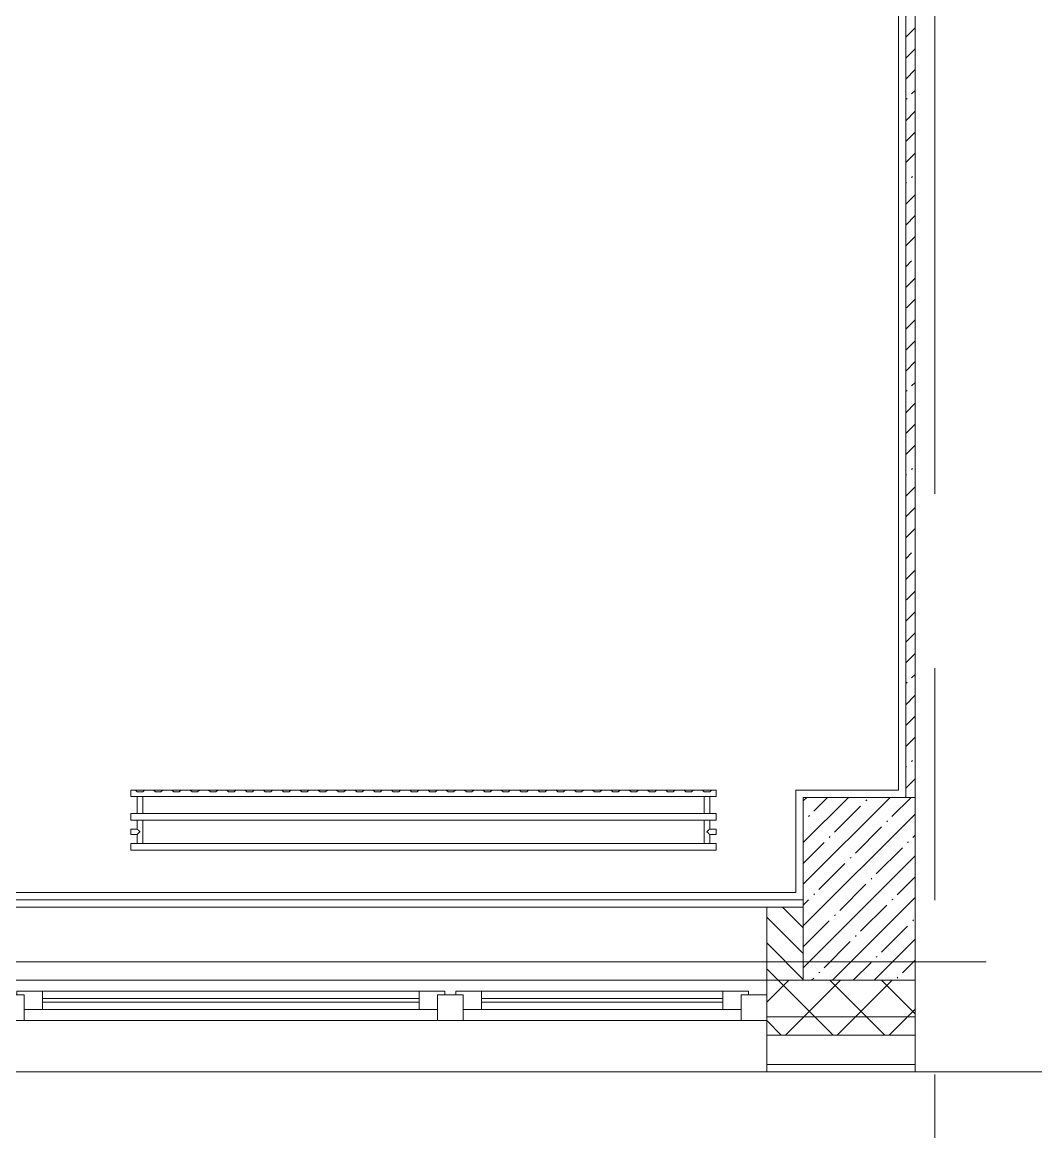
# Model space of a CAD drawing. Header units: millimetres. Extents: x 35787 to 244346, y -8553 to 29000.
# Drawn here: x 82065 to 84852, y 3136 to 6169 of the extents above; entities that cross this region are included whole.
import ezdxf

# ---------------------------------------------------------------- set-up
doc = ezdxf.new("R2010")
doc.units = ezdxf.units.MM
doc.linetypes.add('Осевая', pattern=[3175, 635, -476.25, 1587.5, -476.25])
for name, color, linetype, lineweight in [('A-DETL-GENF', 7, 'Continuous', 9), ('A-GLAZ', 7, 'Continuous', 9), ('A-WALL', 7, 'Continuous', 9), ('A-WALL-1', 7, 'Continuous', 13), ('I-WALL', 7, 'Continuous', 9), ('S-COLS', 7, 'Continuous', 9), ('Оси', 7, 'Continuous', 9), ('Оси-2', 7, 'Осевая', 9)]:
    doc.layers.add(name, color=color, linetype=linetype, lineweight=lineweight)
doc.layers.add('A-FLOR-1', color=7, linetype='Continuous', lineweight=9, true_color=0xaaaaaa)
doc.layers.add('M-EQPM-1', color=7, linetype='Continuous', lineweight=9, true_color=0xaaaaaa)
pattern_1 = [(45, (0, 0), (-70.71068, 70.71068), []), (135, (0, 0), (-70.71068, -70.71068), [])]

# ---------------------------------------------------------------- blocks, each defined once
blk = doc.blocks.new('120_Окно_СКБ_2Ст - 120_Окно_СКБ_2Ст 2100х2500 _мал створка СЛЕВА_-19967351-План монтажа стен и перегородок 1 этажа  в осях 12-23')
at = {"layer": 'A-GLAZ'}
for p, q in [((-1050, -75), (-1050, -5)), ((-1050, -5), (-980, -5)), ((1050, -5), (-1050, -5)), ((-980, -5), (-980, -75)), ((-220, -75), (-220, -5)), ((-220, -5), (-150, -5)), ((-150, -5), (-150, -75)), ((980, -75), (980, -5)), ((980, -5), (1050, -5)), ((1050, -5), (1050, -75)), ((-220, -35), (-980, -35)), ((-980, -35), (-980, -75)), ((-930, -85), (-930, -35)), ((-930, -55), (-270, -55)), ((-270, -85), (-270, -35)), ((-220, -75), (-220, -35)), ((980, -35), (-150, -35)), ((-150, -35), (-150, -75)), ((-100, -85), (-100, -35)), ((-100, -55), (930, -55)), ((930, -85), (930, -35)), ((980, -75), (980, -35)), ((-980, -75), (-1050, -75)), ((-1050, -75), (-1000, -75)), ((-980, -75), (-1000, -75)), ((-1000, -75), (-1000, -85)), ((-1000, -85), (-200, -85)), ((-200, -85), (-1000, -85)), ((-270, -65), (-930, -65)), ((-150, -75), (-220, -75)), ((-200, -75), (-220, -75)), ((-200, -75), (-170, -75)), ((-200, -85), (-200, -75)), ((-150, -75), (-170, -75)), ((-170, -75), (-170, -85)), ((-170, -85), (1000, -85)), ((1000, -85), (-170, -85)), ((930, -65), (-100, -65)), ((1050, -75), (980, -75)), ((1000, -75), (980, -75)), ((1000, -75), (1050, -75)), ((1000, -85), (1000, -75))]:
    blk.add_line(p, q, dxfattribs=at)
blk = doc.blocks.new('BSC_Колонна _Прямоугольная - 500х500-V45-План монтажа стен и перегородок 1 этажа  в осях 12-23')
at = {"layer": 'S-COLS'}
h = blk.add_hatch(dxfattribs=at)
h.set_pattern_fill('FP_75', color=256, style=0, pattern_type=2)
h.set_pattern_definition([(45, (-84450, -3800), (-57.02463, 57.02463), []), (45, (-84392.975, -3800), (-57.02463, 57.02463), [100.806, -20.161, 3.353, -16.808])])
h.paths.add_polyline_path([(-250, -250), (55.7, -250), (55.7, 250), (-250, 250), (-250, 16.1)])
for p, q in [((55.7, 250), (-250, 250)), ((-250, 250), (-250, -250)), ((-250, -250), (55.7, -250))]:
    blk.add_line(p, q, dxfattribs=at)
blk = doc.blocks.new('radiator_prado_classic_z_tip_30_po exemplyaru - Classic Z Тип 30-500-V59-План монтажа стен и перегородок 1 этажа  в осях 12-23')
at = {"layer": 'M-EQPM-1'}
for p, q in [((0, 228), (0, 210)), ((1600, 228), (0, 228)), ((0, 210), (0, 228)), ((0, 228), (12.5, 228)), ((12.5, 228), (37.5, 228)), ((37.5, 228), (12.5, 228)), ((12.5, 228), (37.5, 228)), ((12.5, 228), (17.5, 223)), ((12.5, 228), (17.5, 223)), ((32.5, 223), (17.5, 223)), ((17.5, 223), (32.5, 223)), ((32.5, 223), (37.5, 228)), ((37.5, 228), (32.5, 223)), ((37.5, 228), (62.5, 228)), ((62.5, 228), (87.5, 228)), ((87.5, 228), (62.5, 228)), ((62.5, 228), (87.5, 228)), ((62.5, 228), (67.5, 223)), ((62.5, 228), (67.5, 223)), ((82.5, 223), (67.5, 223)), ((67.5, 223), (82.5, 223)), ((82.5, 223), (87.5, 228)), ((87.5, 228), (82.5, 223)), ((87.5, 228), (112.5, 228)), ((112.5, 228), (137.5, 228)), ((137.5, 228), (112.5, 228)), ((112.5, 228), (137.5, 228)), ((112.5, 228), (117.5, 223)), ((112.5, 228), (117.5, 223)), ((132.5, 223), (117.5, 223)), ((117.5, 223), (132.5, 223)), ((132.5, 223), (137.5, 228)), ((137.5, 228), (132.5, 223)), ((137.5, 228), (162.5, 228)), ((162.5, 228), (187.5, 228)), ((187.5, 228), (162.5, 228)), ((162.5, 228), (187.5, 228)), ((162.5, 228), (167.5, 223)), ((162.5, 228), (167.5, 223)), ((182.5, 223), (167.5, 223)), ((167.5, 223), (182.5, 223)), ((182.5, 223), (187.5, 228)), ((187.5, 228), (182.5, 223)), ((187.5, 228), (212.5, 228)), ((212.5, 228), (237.5, 228)), ((237.5, 228), (212.5, 228)), ((212.5, 228), (237.5, 228)), ((212.5, 228), (217.5, 223)), ((212.5, 228), (217.5, 223)), ((232.5, 223), (217.5, 223)), ((217.5, 223), (232.5, 223)), ((232.5, 223), (237.5, 228)), ((237.5, 228), (232.5, 223)), ((237.5, 228), (262.5, 228)), ((262.5, 228), (287.5, 228)), ((287.5, 228), (262.5, 228)), ((262.5, 228), (287.5, 228)), ((262.5, 228), (267.5, 223)), ((262.5, 228), (267.5, 223)), ((282.5, 223), (267.5, 223)), ((267.5, 223), (282.5, 223)), ((282.5, 223), (287.5, 228)), ((287.5, 228), (282.5, 223)), ((287.5, 228), (312.5, 228)), ((312.5, 228), (337.5, 228)), ((337.5, 228), (312.5, 228)), ((312.5, 228), (337.5, 228)), ((312.5, 228), (317.5, 223)), ((312.5, 228), (317.5, 223)), ((332.5, 223), (317.5, 223)), ((317.5, 223), (332.5, 223)), ((332.5, 223), (337.5, 228)), ((337.5, 228), (332.5, 223)), ((337.5, 228), (362.5, 228)), ((362.5, 228), (387.5, 228)), ((387.5, 228), (362.5, 228)), ((362.5, 228), (387.5, 228)), ((362.5, 228), (367.5, 223)), ((362.5, 228), (367.5, 223)), ((382.5, 223), (367.5, 223)), ((367.5, 223), (382.5, 223)), ((382.5, 223), (387.5, 228)), ((387.5, 228), (382.5, 223)), ((387.5, 228), (412.5, 228)), ((412.5, 228), (437.5, 228)), ((437.5, 228), (412.5, 228)), ((412.5, 228), (437.5, 228)), ((412.5, 228), (417.5, 223)), ((412.5, 228), (417.5, 223)), ((432.5, 223), (417.5, 223)), ((417.5, 223), (432.5, 223)), ((432.5, 223), (437.5, 228)), ((437.5, 228), (432.5, 223)), ((437.5, 228), (462.5, 228)), ((462.5, 228), (487.5, 228)), ((487.5, 228), (462.5, 228)), ((462.5, 228), (487.5, 228)), ((462.5, 228), (467.5, 223)), ((462.5, 228), (467.5, 223)), ((482.5, 223), (467.5, 223)), ((467.5, 223), (482.5, 223)), ((482.5, 223), (487.5, 228)), ((487.5, 228), (482.5, 223)), ((487.5, 228), (512.5, 228)), ((512.5, 228), (537.5, 228)), ((537.5, 228), (512.5, 228)), ((512.5, 228), (537.5, 228)), ((512.5, 228), (517.5, 223)), ((512.5, 228), (517.5, 223)), ((532.5, 223), (517.5, 223)), ((517.5, 223), (532.5, 223)), ((532.5, 223), (537.5, 228)), ((537.5, 228), (532.5, 223)), ((537.5, 228), (562.5, 228)), ((562.5, 228), (587.5, 228)), ((587.5, 228), (562.5, 228)), ((562.5, 228), (587.5, 228)), ((562.5, 228), (567.5, 223)), ((562.5, 228), (567.5, 223)), ((582.5, 223), (567.5, 223)), ((567.5, 223), (582.5, 223)), ((582.5, 223), (587.5, 228)), ((587.5, 228), (582.5, 223)), ((587.5, 228), (612.5, 228)), ((612.5, 228), (637.5, 228)), ((637.5, 228), (612.5, 228)), ((612.5, 228), (637.5, 228)), ((612.5, 228), (617.5, 223)), ((612.5, 228), (617.5, 223)), ((632.5, 223), (617.5, 223)), ((617.5, 223), (632.5, 223)), ((632.5, 223), (637.5, 228)), ((637.5, 228), (632.5, 223)), ((637.5, 228), (662.5, 228)), ((662.5, 228), (687.5, 228)), ((687.5, 228), (662.5, 228)), ((662.5, 228), (687.5, 228)), ((662.5, 228), (667.5, 223)), ((662.5, 228), (667.5, 223)), ((682.5, 223), (667.5, 223)), ((667.5, 223), (682.5, 223)), ((682.5, 223), (687.5, 228)), ((687.5, 228), (682.5, 223)), ((687.5, 228), (712.5, 228)), ((712.5, 228), (737.5, 228)), ((737.5, 228), (712.5, 228)), ((712.5, 228), (737.5, 228)), ((712.5, 228), (717.5, 223)), ((712.5, 228), (717.5, 223)), ((732.5, 223), (717.5, 223)), ((717.5, 223), (732.5, 223)), ((732.5, 223), (737.5, 228)), ((737.5, 228), (732.5, 223)), ((737.5, 228), (762.5, 228)), ((762.5, 228), (787.5, 228)), ((787.5, 228), (762.5, 228)), ((762.5, 228), (787.5, 228)), ((762.5, 228), (767.5, 223)), ((762.5, 228), (767.5, 223)), ((782.5, 223), (767.5, 223)), ((767.5, 223), (782.5, 223)), ((782.5, 223), (787.5, 228)), ((787.5, 228), (782.5, 223)), ((787.5, 228), (812.5, 228)), ((812.5, 228), (837.5, 228)), ((837.5, 228), (812.5, 228)), ((812.5, 228), (837.5, 228)), ((812.5, 228), (817.5, 223)), ((812.5, 228), (817.5, 223)), ((832.5, 223), (817.5, 223)), ((817.5, 223), (832.5, 223)), ((832.5, 223), (837.5, 228)), ((837.5, 228), (832.5, 223)), ((837.5, 228), (862.5, 228)), ((862.5, 228), (887.5, 228)), ((887.5, 228), (862.5, 228)), ((862.5, 228), (887.5, 228)), ((862.5, 228), (867.5, 223)), ((862.5, 228), (867.5, 223)), ((882.5, 223), (867.5, 223)), ((867.5, 223), (882.5, 223)), ((882.5, 223), (887.5, 228)), ((887.5, 228), (882.5, 223)), ((887.5, 228), (912.5, 228)), ((912.5, 228), (937.5, 228)), ((937.5, 228), (912.5, 228)), ((912.5, 228), (937.5, 228)), ((912.5, 228), (917.5, 223)), ((912.5, 228), (917.5, 223)), ((932.5, 223), (917.5, 223)), ((917.5, 223), (932.5, 223)), ((932.5, 223), (937.5, 228)), ((937.5, 228), (932.5, 223)), ((937.5, 228), (962.5, 228)), ((962.5, 228), (987.5, 228)), ((987.5, 228), (962.5, 228)), ((962.5, 228), (987.5, 228)), ((962.5, 228), (967.5, 223)), ((962.5, 228), (967.5, 223)), ((982.5, 223), (967.5, 223)), ((967.5, 223), (982.5, 223)), ((982.5, 223), (987.5, 228)), ((987.5, 228), (982.5, 223)), ((987.5, 228), (1012.5, 228)), ((1012.5, 228), (1037.5, 228)), ((1037.5, 228), (1012.5, 228)), ((1012.5, 228), (1037.5, 228)), ((1012.5, 228), (1017.5, 223)), ((1012.5, 228), (1017.5, 223)), ((1032.5, 223), (1017.5, 223)), ((1017.5, 223), (1032.5, 223)), ((1032.5, 223), (1037.5, 228)), ((1037.5, 228), (1032.5, 223)), ((1037.5, 228), (1062.5, 228)), ((1062.5, 228), (1087.5, 228)), ((1087.5, 228), (1062.5, 228)), ((1062.5, 228), (1087.5, 228)), ((1062.5, 228), (1067.5, 223)), ((1062.5, 228), (1067.5, 223)), ((1082.5, 223), (1067.5, 223)), ((1067.5, 223), (1082.5, 223)), ((1082.5, 223), (1087.5, 228)), ((1087.5, 228), (1082.5, 223)), ((1087.5, 228), (1112.5, 228)), ((1112.5, 228), (1137.5, 228)), ((1137.5, 228), (1112.5, 228)), ((1112.5, 228), (1137.5, 228)), ((1112.5, 228), (1117.5, 223)), ((1112.5, 228), (1117.5, 223)), ((1132.5, 223), (1117.5, 223)), ((1117.5, 223), (1132.5, 223)), ((1132.5, 223), (1137.5, 228)), ((1137.5, 228), (1132.5, 223)), ((1137.5, 228), (1162.5, 228)), ((1162.5, 228), (1187.5, 228)), ((1187.5, 228), (1162.5, 228)), ((1162.5, 228), (1187.5, 228)), ((1162.5, 228), (1167.5, 223)), ((1162.5, 228), (1167.5, 223)), ((1182.5, 223), (1167.5, 223)), ((1167.5, 223), (1182.5, 223)), ((1182.5, 223), (1187.5, 228)), ((1187.5, 228), (1182.5, 223)), ((1187.5, 228), (1212.5, 228)), ((1212.5, 228), (1237.5, 228)), ((1237.5, 228), (1212.5, 228)), ((1212.5, 228), (1237.5, 228)), ((1212.5, 228), (1217.5, 223)), ((1212.5, 228), (1217.5, 223)), ((1232.5, 223), (1217.5, 223)), ((1217.5, 223), (1232.5, 223)), ((1232.5, 223), (1237.5, 228)), ((1237.5, 228), (1232.5, 223)), ((1237.5, 228), (1262.5, 228)), ((1262.5, 228), (1287.5, 228)), ((1287.5, 228), (1262.5, 228)), ((1262.5, 228), (1287.5, 228)), ((1262.5, 228), (1267.5, 223)), ((1262.5, 228), (1267.5, 223)), ((1282.5, 223), (1267.5, 223)), ((1267.5, 223), (1282.5, 223)), ((1282.5, 223), (1287.5, 228)), ((1287.5, 228), (1282.5, 223)), ((1287.5, 228), (1312.5, 228)), ((1312.5, 228), (1337.5, 228)), ((1337.5, 228), (1312.5, 228)), ((1312.5, 228), (1337.5, 228)), ((1312.5, 228), (1317.5, 223)), ((1312.5, 228), (1317.5, 223)), ((1332.5, 223), (1317.5, 223)), ((1317.5, 223), (1332.5, 223)), ((1332.5, 223), (1337.5, 228)), ((1337.5, 228), (1332.5, 223)), ((1337.5, 228), (1362.5, 228)), ((1362.5, 228), (1387.5, 228)), ((1387.5, 228), (1362.5, 228)), ((1362.5, 228), (1387.5, 228)), ((1362.5, 228), (1367.5, 223)), ((1362.5, 228), (1367.5, 223)), ((1382.5, 223), (1367.5, 223)), ((1367.5, 223), (1382.5, 223)), ((1382.5, 223), (1387.5, 228)), ((1387.5, 228), (1382.5, 223)), ((1387.5, 228), (1412.5, 228)), ((1412.5, 228), (1437.5, 228)), ((1437.5, 228), (1412.5, 228)), ((1412.5, 228), (1437.5, 228)), ((1412.5, 228), (1417.5, 223)), ((1412.5, 228), (1417.5, 223)), ((1432.5, 223), (1417.5, 223)), ((1417.5, 223), (1432.5, 223)), ((1432.5, 223), (1437.5, 228)), ((1437.5, 228), (1432.5, 223)), ((1437.5, 228), (1462.5, 228)), ((1462.5, 228), (1487.5, 228)), ((1487.5, 228), (1462.5, 228)), ((1462.5, 228), (1487.5, 228)), ((1462.5, 228), (1467.5, 223)), ((1462.5, 228), (1467.5, 223)), ((1482.5, 223), (1467.5, 223)), ((1467.5, 223), (1482.5, 223)), ((1482.5, 223), (1487.5, 228)), ((1487.5, 228), (1482.5, 223)), ((1487.5, 228), (1512.5, 228)), ((1512.5, 228), (1537.5, 228)), ((1537.5, 228), (1512.5, 228)), ((1512.5, 228), (1537.5, 228)), ((1512.5, 228), (1517.5, 223)), ((1512.5, 228), (1517.5, 223)), ((1532.5, 223), (1517.5, 223)), ((1517.5, 223), (1532.5, 223)), ((1532.5, 223), (1537.5, 228)), ((1537.5, 228), (1532.5, 223)), ((1537.5, 228), (1562.5, 228)), ((1562.5, 228), (1587.5, 228)), ((1587.5, 228), (1562.5, 228)), ((1562.5, 228), (1587.5, 228)), ((1562.5, 228), (1567.5, 223)), ((1562.5, 228), (1567.5, 223)), ((1582.5, 223), (1567.5, 223)), ((1567.5, 223), (1582.5, 223)), ((1582.5, 223), (1587.5, 228)), ((1587.5, 228), (1582.5, 223)), ((1587.5, 228), (1600, 228)), ((1600, 210), (1600, 228)), ((1600, 228), (1600, 210)), ((0, 210), (1600, 210)), ((17.5, 210), (0, 210)), ((17.5, 210), (17.5, 164)), ((17.5, 210), (17.5, 164)), ((32.5, 210), (17.5, 210)), ((17.5, 210), (28.7, 210)), ((32.5, 210), (17.5, 210)), ((17.5, 210), (32.5, 210)), ((31.5, 210), (18.5, 210)), ((28.7, 210), (30.3, 210)), ((30.3, 210), (32.5, 210)), ((32.5, 164), (32.5, 210)), ((32.5, 164), (32.5, 210)), ((1567.5, 210), (32.5, 210)), ((1567.5, 210), (1567.5, 164)), ((1567.5, 210), (1567.5, 164)), ((1567.8, 210), (1567.5, 210)), ((1567.5, 210), (1582.5, 210)), ((1575, 210), (1567.5, 210)), ((1567.5, 210), (1582.5, 210)), ((1571.2, 210), (1567.8, 210)), ((1581.5, 210), (1568.5, 210)), ((1573.1, 210), (1571.2, 210)), ((1578.7, 210), (1573.1, 210)), ((1582.5, 210), (1575, 210)), ((1580.3, 210), (1578.7, 210)), ((1582.5, 210), (1580.3, 210)), ((1582.5, 164), (1582.5, 210)), ((1582.5, 164), (1582.5, 210)), ((1600, 210), (1583.5, 210)), ((1600, 164), (0, 164)), ((0, 164), (0, 146)), ((0, 146), (0, 164)), ((0, 164), (17.5, 164)), ((32.5, 164), (17.5, 164)), ((17.5, 164), (32.5, 164)), ((17.8, 164), (17.5, 164)), ((17.5, 164), (32.5, 164)), ((18.5, 164), (17.8, 164)), ((19.7, 164), (18.5, 164)), ((18.5, 164), (31.5, 164)), ((21.3, 164), (19.7, 164)), ((23.1, 164), (21.3, 164)), ((25, 164), (23.1, 164)), ((26.9, 164), (25, 164)), ((28.7, 164), (26.9, 164)), ((30.3, 164), (28.7, 164)), ((31.5, 164), (30.3, 164)), ((32.2, 164), (31.5, 164)), ((32.5, 164), (32.2, 164)), ((32.5, 164), (1567.5, 164)), ((1573.1, 164), (1567.5, 164)), ((1567.5, 164), (1582.5, 164)), ((1568.5, 164), (1567.5, 164)), ((1567.5, 164), (1576.9, 164)), ((1569.7, 164), (1568.5, 164)), ((1568.5, 164), (1581.5, 164)), ((1571.2, 164), (1569.7, 164)), ((1575, 164), (1571.2, 164)), ((1582.5, 164), (1573.1, 164)), ((1582.5, 164), (1575, 164)), ((1576.9, 164), (1578.7, 164)), ((1578.7, 164), (1582.2, 164)), ((1582.2, 164), (1582.5, 164)), ((1583.5, 164), (1600, 164)), ((1600, 146), (1600, 164)), ((1600, 164), (1600, 146)), ((0, 146), (1600, 146)), ((17.5, 146), (0, 146)), ((17.5, 121.5), (0, 121.5)), ((17.5, 121.5), (0, 121.5)), ((0, 121.5), (0, 121.2)), ((0, 106.5), (0, 121.5)), ((17.5, 146), (17.5, 121.5)), ((17.5, 146), (17.5, 121.5)), ((17.5, 146), (32.5, 146)), ((32.5, 146), (17.5, 146)), ((17.5, 146), (32.5, 146)), ((32.5, 146), (17.5, 146)), ((31.5, 146), (18.5, 146)), ((32.5, 82), (32.5, 146)), ((32.5, 82), (32.5, 146)), ((1567.5, 146), (32.5, 146)), ((1567.5, 146), (1567.5, 82)), ((1567.5, 146), (1567.5, 82)), ((1567.5, 146), (1567.8, 146)), ((1582.5, 146), (1567.5, 146)), ((1567.5, 146), (1582.5, 146)), ((1582.5, 146), (1567.5, 146)), ((1567.8, 146), (1571.2, 146)), ((1581.5, 146), (1568.5, 146)), ((1571.2, 146), (1573.1, 146)), ((1573.1, 146), (1582.5, 146)), ((1582.5, 121.5), (1582.5, 146)), ((1582.5, 121.5), (1582.5, 146)), ((1600, 121.5), (1582.5, 121.5)), ((1600, 121.5), (1582.5, 121.5)), ((1600, 146), (1583.5, 146)), ((1600, 121.5), (1600, 106.5)), ((1600, 121.2), (1600, 121.5)), ((1600, 121.5), (1600, 121.2)), ((1600, 121.2), (1600, 121.5)), ((0, 121.2), (0, 106.8)), ((0, 121.2), (0, 120.5)), ((0, 120.5), (0, 121.2)), ((0, 121.2), (0, 121.2)), ((0, 120.5), (0, 119.3)), ((0, 119.3), (0, 120.5)), ((0, 119.3), (0, 117.8)), ((0, 117.8), (0, 119.3)), ((0, 117.8), (0, 115.9)), ((0, 115.9), (0, 117.8)), ((0, 115.9), (0, 114)), ((0, 114), (0, 115.9)), ((0, 114), (0, 112.1)), ((0, 112.1), (0, 114)), ((0, 112.1), (0, 110.2)), ((0, 110.2), (0, 112.1)), ((0, 110.2), (0, 108.7)), ((0, 108.7), (0, 110.2)), ((0, 108.7), (0, 106.8)), ((0, 106.8), (0, 108.7)), ((0, 106.8), (0, 106.5)), ((0, 106.8), (0, 106.8)), ((0, 106.5), (17.5, 106.5)), ((0, 106.5), (17.5, 106.5)), ((17.5, 106.5), (17.5, 82)), ((17.5, 106.5), (17.5, 82)), ((1582.5, 82), (1582.5, 106.5)), ((1582.5, 106.5), (1600, 106.5)), ((1582.5, 82), (1582.5, 106.5)), ((1582.5, 106.5), (1600, 106.5)), ((1600, 106.8), (1600, 121.2)), ((1600, 121.2), (1600, 106.8)), ((1600, 106.8), (1600, 121.2)), ((1600, 106.5), (1600, 106.8)), ((1600, 106.8), (1600, 106.5)), ((1600, 106.5), (1600, 106.8)), ((1600, 82), (0, 82)), ((0, 82), (0, 64)), ((0, 64), (0, 82)), ((0, 82), (17.5, 82)), ((1600, 64), (0, 64)), ((0, 64), (1600, 64)), ((32.5, 82), (17.5, 82)), ((17.5, 82), (32.5, 82)), ((17.8, 82), (17.5, 82)), ((17.5, 82), (32.5, 82)), ((32.5, 82), (17.8, 82)), ((18.5, 82), (31.5, 82)), ((32.5, 82), (1567.5, 82)), ((1581.5, 82), (1567.5, 82)), ((1567.5, 82), (1582.5, 82)), ((1582.5, 82), (1567.5, 82)), ((1567.5, 82), (1567.8, 82)), ((1567.8, 82), (1582.5, 82)), ((1568.5, 82), (1581.5, 82)), ((1582.5, 82), (1581.5, 82)), ((1583.5, 82), (1600, 82)), ((1600, 64), (1600, 82)), ((1600, 82), (1600, 64))]:
    blk.add_line(p, q, dxfattribs=at)
for points, knots in [([(17.8, 121.2), (17.7, 121.3), (17.7, 121.3), (17.5, 121.5), (17.5, 121.5), (17.5, 121.5)], [0.8571429, 0.8571429, 0.8571429, 0.8571429, 0.8928571, 0.9285714, 1, 1, 1, 1]), ([(17.5, 121.5), (17.5, 121.5), (17.5, 121.5), (17.7, 121.3), (17.7, 121.3), (17.8, 121.2)], [0, 0, 0, 0, 0.0714286, 0.1071429, 0.1428571, 0.1428571, 0.1428571, 0.1428571]), ([(17.5, 121.5), (17.5, 121.5), (17.5, 121.5), (17.7, 121.3), (17.7, 121.3), (17.8, 121.2)], [0, 0, 0, 0, 0.0714286, 0.1071429, 0.1428571, 0.1428571, 0.1428571, 0.1428571]), ([(25, 114), (24.5, 114.5), (23.6, 115.4), (22.4, 116.6), (21.6, 117.4), (21.1, 117.9), (20.8, 118.2), (20.5, 118.5), (20.2, 118.8), (19.8, 119.1), (19.6, 119.4), (19.3, 119.7), (19, 120), (18.7, 120.3), (18.5, 120.5), (18.3, 120.7), (18.1, 120.9), (17.9, 121.1), (17.8, 121.2), (17.7, 121.3), (17.5, 121.5), (17.5, 121.5), (17.5, 121.5)], [0, 0, 0, 0, 0.142857, 0.285714, 0.357143, 0.392857, 0.428571, 0.464286, 0.5, 0.535714, 0.571429, 0.607143, 0.642857, 0.678571, 0.714286, 0.75, 0.785714, 0.821429, 0.857143, 0.892857, 0.928571, 1, 1, 1, 1]), ([(1575, 114), (1575.5, 114.5), (1576.4, 115.4), (1577.6, 116.6), (1578.4, 117.4), (1578.9, 117.9), (1579.2, 118.2), (1579.5, 118.5), (1579.8, 118.8), (1580.1, 119.2), (1580.4, 119.4), (1580.7, 119.7), (1581, 120), (1581.3, 120.3), (1581.5, 120.5), (1581.7, 120.7), (1581.9, 120.9), (1582.1, 121.1), (1582.2, 121.2), (1582.3, 121.3), (1582.5, 121.5), (1582.5, 121.5), (1582.5, 121.5)], [0, 0, 0, 0, 0.142857, 0.285714, 0.357143, 0.392857, 0.428571, 0.464286, 0.5, 0.535714, 0.571429, 0.607143, 0.642857, 0.678571, 0.714286, 0.75, 0.785714, 0.821429, 0.857143, 0.892857, 0.928571, 1, 1, 1, 1]), ([(1582.5, 121.5), (1582.5, 121.5), (1582.5, 121.5), (1582.3, 121.3), (1582.3, 121.3), (1582.2, 121.2)], [0, 0, 0, 0, 0.0714286, 0.1071429, 0.1428571, 0.1428571, 0.1428571, 0.1428571]), ([(1582.5, 121.5), (1582.5, 121.5), (1582.5, 121.5), (1582.3, 121.3), (1582.3, 121.3), (1582.2, 121.2)], [0, 0, 0, 0, 0.0714286, 0.1071429, 0.1428571, 0.1428571, 0.1428571, 0.1428571]), ([(1582.2, 121.2), (1582.3, 121.3), (1582.3, 121.3), (1582.5, 121.5), (1582.5, 121.5), (1582.5, 121.5)], [0.8571429, 0.8571429, 0.8571429, 0.8571429, 0.8928571, 0.9285714, 1, 1, 1, 1]), ([(17.5, 106.5), (17.5, 106.5), (17.5, 106.5), (17.7, 106.7), (17.8, 106.8), (17.9, 106.9), (18.1, 107.1), (18.3, 107.3), (18.5, 107.5), (18.7, 107.7), (19, 108), (19.3, 108.3), (19.6, 108.6), (19.8, 108.9), (20.3, 109.3), (20.7, 109.7), (21.1, 110.1), (21.6, 110.6), (22.4, 111.4), (23.6, 112.6), (24.5, 113.5), (25, 114)], [0, 0, 0, 0, 0.071429, 0.107143, 0.142857, 0.178571, 0.214286, 0.25, 0.285714, 0.321429, 0.357143, 0.392857, 0.428571, 0.464286, 0.5, 0.571429, 0.607143, 0.642857, 0.714286, 0.857143, 1, 1, 1, 1]), ([(17.5, 106.5), (17.5, 106.5), (17.5, 106.5), (17.7, 106.7), (17.7, 106.7), (17.8, 106.8)], [0, 0, 0, 0, 0.0714286, 0.1071429, 0.1428571, 0.1428571, 0.1428571, 0.1428571]), ([(17.8, 106.8), (17.7, 106.7), (17.7, 106.7), (17.5, 106.5), (17.5, 106.5), (17.5, 106.5)], [0.8571429, 0.8571429, 0.8571429, 0.8571429, 0.8928571, 0.9285714, 1, 1, 1, 1]), ([(17.8, 106.8), (17.7, 106.7), (17.7, 106.7), (17.5, 106.5), (17.5, 106.5), (17.5, 106.5)], [0.8571429, 0.8571429, 0.8571429, 0.8571429, 0.8928571, 0.9285714, 1, 1, 1, 1]), ([(17.8, 121.2), (17.8, 121.2), (17.9, 121.1), (18.1, 120.9), (18.3, 120.7), (18.5, 120.5), (18.7, 120.3), (19, 120), (19.3, 119.7), (19.6, 119.4), (19.8, 119.1), (20.3, 118.7), (20.7, 118.3), (21.1, 117.9), (21.6, 117.4), (22.4, 116.6), (23.1, 115.9), (23.6, 115.4)], [0.1428571, 0.1428571, 0.1428571, 0.1428571, 0.1785714, 0.2142857, 0.25, 0.2857143, 0.3214286, 0.3571429, 0.3928571, 0.4285714, 0.4642857, 0.5, 0.5714286, 0.6071429, 0.6428571, 0.7142857, 0.8571429, 0.8571429, 0.8571429, 0.8571429]), ([(22.1, 111.1), (21.9, 110.9), (21.6, 110.6), (21.1, 110.1), (20.8, 109.8), (20.5, 109.5), (20.2, 109.2), (19.8, 108.9), (19.6, 108.6), (19.3, 108.3), (19, 108), (18.7, 107.7), (18.5, 107.5), (18.3, 107.3), (18.1, 107.1), (17.9, 106.9), (17.8, 106.8), (17.8, 106.8)], [0.2857143, 0.2857143, 0.2857143, 0.2857143, 0.3571429, 0.3928571, 0.4285714, 0.4642857, 0.5, 0.5357143, 0.5714286, 0.6071429, 0.6428571, 0.6785714, 0.7142857, 0.75, 0.7857143, 0.8214286, 0.8571429, 0.8571429, 0.8571429, 0.8571429]), ([(17.8, 106.8), (17.8, 106.8), (17.9, 106.9), (18.1, 107.1), (18.3, 107.3), (18.5, 107.5), (18.7, 107.7), (19, 108), (19.3, 108.3), (19.6, 108.6), (19.9, 108.8), (20.3, 109.3), (20.6, 109.6), (20.8, 109.8)], [0.1428571, 0.1428571, 0.1428571, 0.1428571, 0.1785714, 0.2142857, 0.25, 0.2857143, 0.3214286, 0.3571429, 0.3928571, 0.4285714, 0.4642857, 0.5, 0.5714286, 0.5714286, 0.5714286, 0.5714286]), ([(22.1, 116.9), (21.9, 117.1), (21.6, 117.4), (21.1, 117.9), (20.8, 118.2), (20.5, 118.5), (20.2, 118.8), (19.9, 119.2), (19.7, 119.3), (19.6, 119.4)], [0.2857143, 0.2857143, 0.2857143, 0.2857143, 0.3571429, 0.3928571, 0.4285714, 0.4642857, 0.5, 0.5357143, 0.5714286, 0.5714286, 0.5714286, 0.5714286]), ([(19.6, 119.4), (19.7, 119.3), (19.9, 119.2), (20.3, 118.7), (20.6, 118.4), (20.8, 118.2)], [0.4285714, 0.4285714, 0.4285714, 0.4285714, 0.4642857, 0.5, 0.5714286, 0.5714286, 0.5714286, 0.5714286]), ([(20.8, 118.2), (20.9, 118.1), (21.1, 117.9), (21.6, 117.4), (21.9, 117.1), (22.1, 116.9)], [0.5714286, 0.5714286, 0.5714286, 0.5714286, 0.6071429, 0.6428571, 0.7142857, 0.7142857, 0.7142857, 0.7142857]), ([(20.8, 109.8), (20.9, 109.9), (21.1, 110.1), (21.6, 110.6), (21.9, 110.9), (22.1, 111.1)], [0.5714286, 0.5714286, 0.5714286, 0.5714286, 0.6071429, 0.6428571, 0.7142857, 0.7142857, 0.7142857, 0.7142857]), ([(22.1, 111.1), (21.9, 110.9), (21.6, 110.6), (21.1, 110.1), (20.9, 109.9), (20.8, 109.8)], [0.2857143, 0.2857143, 0.2857143, 0.2857143, 0.3571429, 0.3928571, 0.4285714, 0.4285714, 0.4285714, 0.4285714]), ([(1582.5, 106.5), (1582.5, 106.5), (1582.5, 106.5), (1582.3, 106.7), (1582.2, 106.8), (1582.1, 106.9), (1581.9, 107.1), (1581.7, 107.3), (1581.5, 107.5), (1581.3, 107.7), (1581, 108), (1580.7, 108.3), (1580.4, 108.6), (1580.1, 108.8), (1579.7, 109.3), (1579.3, 109.7), (1578.9, 110.1), (1578.4, 110.6), (1577.6, 111.4), (1576.4, 112.6), (1575.5, 113.5), (1575, 114)], [0, 0, 0, 0, 0.071429, 0.107143, 0.142857, 0.178571, 0.214286, 0.25, 0.285714, 0.321429, 0.357143, 0.392857, 0.428571, 0.464286, 0.5, 0.571429, 0.607143, 0.642857, 0.714286, 0.857143, 1, 1, 1, 1]), ([(1582.2, 121.2), (1582.2, 121.2), (1582.1, 121.1), (1581.9, 120.9), (1581.7, 120.7), (1581.5, 120.5), (1581.3, 120.3), (1581, 120), (1580.7, 119.7), (1580.4, 119.4), (1580.1, 119.2), (1579.7, 118.7), (1579.3, 118.3), (1578.9, 117.9), (1578.4, 117.4), (1577.6, 116.6), (1576.9, 115.9), (1576.4, 115.4)], [0.1428571, 0.1428571, 0.1428571, 0.1428571, 0.1785714, 0.2142857, 0.25, 0.2857143, 0.3214286, 0.3571429, 0.3928571, 0.4285714, 0.4642857, 0.5, 0.5714286, 0.6071429, 0.6428571, 0.7142857, 0.8571429, 0.8571429, 0.8571429, 0.8571429]), ([(1582.2, 121.2), (1582.2, 121.2), (1582.1, 121.1), (1581.9, 120.9), (1581.7, 120.7), (1581.5, 120.5), (1581.3, 120.3), (1581, 120), (1580.7, 119.7), (1580.4, 119.4), (1580.1, 119.2), (1579.7, 118.7), (1579.3, 118.3), (1578.9, 117.9), (1578.4, 117.4), (1577.6, 116.6), (1576.9, 115.9), (1576.4, 115.4)], [0.1428571, 0.1428571, 0.1428571, 0.1428571, 0.1785714, 0.2142857, 0.25, 0.2857143, 0.3214286, 0.3571429, 0.3928571, 0.4285714, 0.4642857, 0.5, 0.5714286, 0.6071429, 0.6428571, 0.7142857, 0.8571429, 0.8571429, 0.8571429, 0.8571429]), ([(1577.9, 116.9), (1578.1, 117.1), (1578.4, 117.4), (1578.9, 117.9), (1579.2, 118.2), (1579.5, 118.5), (1579.8, 118.8), (1580.1, 119.2), (1580.4, 119.4), (1580.7, 119.7), (1581, 120), (1581.3, 120.3), (1581.5, 120.5), (1581.7, 120.7), (1581.9, 120.9), (1582.1, 121.1), (1582.2, 121.2), (1582.2, 121.2)], [0.2857143, 0.2857143, 0.2857143, 0.2857143, 0.3571429, 0.3928571, 0.4285714, 0.4642857, 0.5, 0.5357143, 0.5714286, 0.6071429, 0.6428571, 0.6785714, 0.7142857, 0.75, 0.7857143, 0.8214286, 0.8571429, 0.8571429, 0.8571429, 0.8571429]), ([(1577.9, 111.1), (1578.1, 110.9), (1578.4, 110.6), (1578.9, 110.1), (1579.2, 109.8), (1579.5, 109.5), (1579.8, 109.2), (1580.1, 108.8), (1580.4, 108.6), (1580.7, 108.3), (1581, 108), (1581.3, 107.7), (1581.4, 107.6), (1581.5, 107.5)], [0.2857143, 0.2857143, 0.2857143, 0.2857143, 0.3571429, 0.3928571, 0.4285714, 0.4642857, 0.5, 0.5357143, 0.5714286, 0.6071429, 0.6428571, 0.6785714, 0.7142857, 0.7142857, 0.7142857, 0.7142857]), ([(1577.9, 111.1), (1578.1, 110.9), (1578.4, 110.6), (1578.9, 110.1), (1579.2, 109.8), (1579.5, 109.5), (1579.8, 109.2), (1580.1, 108.8), (1580.4, 108.6), (1580.7, 108.3), (1581, 108), (1581.3, 107.7), (1581.5, 107.5), (1581.7, 107.3), (1581.9, 107.1), (1582.1, 106.9), (1582.2, 106.8), (1582.2, 106.8)], [0.2857143, 0.2857143, 0.2857143, 0.2857143, 0.3571429, 0.3928571, 0.4285714, 0.4642857, 0.5, 0.5357143, 0.5714286, 0.6071429, 0.6428571, 0.6785714, 0.7142857, 0.75, 0.7857143, 0.8214286, 0.8571429, 0.8571429, 0.8571429, 0.8571429]), ([(1580.4, 108.6), (1580.3, 108.7), (1580.1, 108.8), (1579.7, 109.3), (1579.3, 109.7), (1578.9, 110.1), (1578.4, 110.6), (1578.1, 110.9), (1577.9, 111.1)], [0.4285714, 0.4285714, 0.4285714, 0.4285714, 0.4642857, 0.5, 0.5714286, 0.6071429, 0.6428571, 0.7142857, 0.7142857, 0.7142857, 0.7142857]), ([(1582.2, 106.8), (1582.3, 106.7), (1582.3, 106.7), (1582.5, 106.5), (1582.5, 106.5), (1582.5, 106.5)], [0.8571429, 0.8571429, 0.8571429, 0.8571429, 0.8928571, 0.9285714, 1, 1, 1, 1]), ([(1582.2, 106.8), (1582.3, 106.7), (1582.3, 106.7), (1582.5, 106.5), (1582.5, 106.5), (1582.5, 106.5)], [0.8571429, 0.8571429, 0.8571429, 0.8571429, 0.8928571, 0.9285714, 1, 1, 1, 1]), ([(1582.5, 106.5), (1582.5, 106.5), (1582.5, 106.5), (1582.3, 106.7), (1582.3, 106.7), (1582.2, 106.8)], [0, 0, 0, 0, 0.0714286, 0.1071429, 0.1428571, 0.1428571, 0.1428571, 0.1428571])]:
    blk.add_open_spline(points, degree=3, knots=knots, dxfattribs=at)
for points in [[(19.6, 119.4), (19.5, 119.5), (19.3, 119.7), (19, 120), (18.7, 120.3), (18.5, 120.5), (18.3, 120.7), (18.1, 120.9), (17.9, 121.1), (17.8, 121.2), (17.8, 121.2)], [(17.8, 121.2), (17.8, 121.2), (17.9, 121.1), (18.1, 120.9), (18.3, 120.7), (18.5, 120.5), (18.7, 120.3), (19, 120), (19.3, 119.7), (19.5, 119.5), (19.6, 119.4)], [(20.8, 109.8), (20.7, 109.7), (20.5, 109.5), (20.2, 109.2), (19.9, 108.8), (19.6, 108.6), (19.3, 108.3), (19, 108), (18.7, 107.7), (18.5, 107.5), (18.3, 107.3), (18.1, 107.1), (17.9, 106.9), (17.8, 106.8), (17.8, 106.8)], [(23.6, 115.4), (23.1, 115.9), (22.6, 116.4), (22.1, 116.9)], [(22.1, 116.9), (22.6, 116.4), (23.1, 115.9), (23.6, 115.4)], [(25, 114), (24.5, 113.5), (23.6, 112.6), (22.6, 111.6), (22.1, 111.1)], [(22.1, 111.1), (22.6, 111.6), (23.1, 112.1), (23.6, 112.6)], [(23.6, 112.6), (23.1, 112.1), (22.6, 111.6), (22.1, 111.1)], [(25, 114), (24.5, 114.5), (24, 115), (23.6, 115.4)], [(23.6, 115.4), (24, 115), (24.5, 114.5), (25, 114)], [(23.6, 115.4), (24, 115), (24.5, 114.5), (25, 114)], [(23.6, 112.6), (24, 113), (24.5, 113.5), (25, 114)], [(25, 114), (24.5, 113.5), (24, 113), (23.6, 112.6)], [(1576.4, 115.4), (1576, 115), (1575.5, 114.5), (1575, 114)], [(1576.4, 115.4), (1576, 115), (1575.5, 114.5), (1575, 114)], [(1575, 114), (1575.5, 114.5), (1576, 115), (1576.4, 115.4)], [(1575, 114), (1575.5, 113.5), (1576.4, 112.6), (1577.4, 111.6), (1577.9, 111.1)], [(1575, 114), (1575.5, 113.5), (1576, 113), (1576.4, 112.6)], [(1577.9, 111.1), (1577.4, 111.6), (1576.4, 112.6), (1575.5, 113.5), (1575, 114)], [(1576.4, 115.4), (1576.9, 115.9), (1577.4, 116.4), (1577.9, 116.9)], [(1576.4, 112.6), (1576.9, 112.1), (1577.4, 111.6), (1577.9, 111.1)], [(1581.5, 107.5), (1581.4, 107.6), (1581.3, 107.7), (1581, 108), (1580.7, 108.3), (1580.5, 108.5), (1580.4, 108.6)], [(1581.5, 107.5), (1581.6, 107.4), (1581.7, 107.3), (1581.9, 107.1), (1582.1, 106.9), (1582.2, 106.8), (1582.2, 106.8)], [(1582.2, 106.8), (1582.2, 106.8), (1582.1, 106.9), (1581.9, 107.1), (1581.7, 107.3), (1581.6, 107.4), (1581.5, 107.5)]]:
    blk.add_open_spline(points, degree=3, dxfattribs=at)
blk = doc.blocks.new('DET_L_Линия разрыва - М100-30654842-План монтажа стен и перегородок 1 этажа  в осях 12-23')
at = {"layer": 'A-DETL-GENF'}
blk.add_line((11739.9, 0), (0, 0), dxfattribs=at)

msp = doc.modelspace()

# ---------------------------------------------------------------- hatches: boundary and pattern name
at = {"layer": 'A-WALL'}
h = msp.add_hatch(dxfattribs=at)
h.set_pattern_fill('FP_21', color=256, style=0, pattern_type=2)
h.set_pattern_definition([(135, (0, 0), (-35.35534, -35.35534), [])])
h.paths.add_polyline_path([(79180.5, 3550), (79180.5, 3750), (77980, 3750), (77980, 3550), (79048, 3550)])
h.paths.add_polyline_path([(77080, 3550), (77080, 3750), (75980, 3750), (75980, 3550), (76146, 3550)])
h.paths.add_polyline_path([(84100, 3550), (84200, 3550), (84200, 3750), (84100, 3750)])
h.paths.add_polyline_path([(80350, 3550), (80350, 3750), (80080.5, 3750), (80080.5, 3550)])
h.paths.add_polyline_path([(82000, 3550), (82000, 3750), (80850, 3750), (80850, 3550), (81950, 3550)])
h = msp.add_hatch(dxfattribs=at)
h.set_pattern_fill('FP_17', color=256, style=0, pattern_type=2)
h.set_pattern_definition(pattern_1)
h.paths.add_polyline_path([(75980, 3450), (77080, 3450), (77080, 3550), (75858, 3550), (75858, 3450)])
h.paths.add_polyline_path([(84100, 3450), (84505.7, 3450), (84505.7, 3550), (84100, 3550)])
h.paths.add_polyline_path([(77980, 3450), (79180.5, 3450), (79180.5, 3550), (77980, 3550)])
h.paths.add_polyline_path([(81950, 3450), (82000, 3450), (82000, 3550), (80080.5, 3550), (80080.5, 3450), (80499, 3450)])
h = msp.add_hatch(dxfattribs=at)
h.set_pattern_fill('FP_17', color=256, style=0, pattern_type=2)
h.set_pattern_definition(pattern_1)
h.paths.add_polyline_path([(75858, 3400), (77080, 3400), (77080, 3450), (75858, 3450)])
h.paths.add_polyline_path([(77980, 3400), (79180.5, 3400), (79180.5, 3450), (77980, 3450)])
h.paths.add_polyline_path([(84100, 3400), (84505.7, 3400), (84505.7, 3450), (84100, 3450)])
h.paths.add_polyline_path([(80080.5, 3400), (82000, 3400), (82000, 3450), (80080.5, 3450)])
at = {"layer": 'I-WALL'}
h = msp.add_hatch(dxfattribs=at)
h.set_pattern_fill('FP_1', color=256, style=0, pattern_type=2)
h.set_pattern_definition([(45, (0, 0), (-57.02463, 57.02463), []), (45, (57.025, 0), (-57.02463, 57.02463), [100.806, -20.161, 3.353, -16.808])])
h.paths.add_polyline_path([(84480, 4050), (84505.7, 4050), (84505.7, 10900), (84480, 10900), (84480, 4850.3)])

# ---------------------------------------------------------------- linework, layer by layer
at = {"layer": 'A-FLOR-1'}
for p, q in [((84460, 4070), (84460, 10880)), ((84180, 3790), (84180, 4070)), ((84180, 4070), (84460, 4070)), ((81850, 3790), (84180, 3790))]:
    msp.add_line(p, q, dxfattribs=at)
at = {"layer": 'A-WALL'}
for p, q in [((81830, 3750), (84200, 3750)), ((84100, 3750), (84100, 3300)), ((75858, 3300), (84852, 3300))]:
    msp.add_line(p, q, dxfattribs=at)
at = {"layer": 'A-WALL-1'}
for p, q in [((84200, 3550), (84100, 3550)), ((84100, 3450), (84505.7, 3450)), ((84100, 3400), (84505.7, 3400)), ((84100, 3320), (84505.7, 3320))]:
    msp.add_line(p, q, dxfattribs=at)
at = {"layer": 'I-WALL'}
for p, q in [((84480, 10900), (84480, 4050)), ((81830, 3770), (84200, 3770)), ((84100, 3550), (82000, 3550))]:
    msp.add_line(p, q, dxfattribs=at)
at = {"layer": 'Оси'}
msp.add_line((82200, 3600), (84700, 3600), dxfattribs=at)
at = {"layer": 'Оси-2'}
for p, q in [((84560, 593.7), (84560, 19415.1)), ((39176.2, 3600), (82200, 3600))]:
    msp.add_line(p, q, dxfattribs=at)

# ---------------------------------------------------------------- block references
at = {"layer": 'A-DETL-GENF', "rotation": 90.00000000000031}
msp.add_blockref('DET_L_Линия разрыва - М100-30654842-План монтажа стен и перегородок 1 этажа  в осях 12-23', (84505.7, 3301.1), dxfattribs=at)
at = {"layer": 'A-GLAZ', "rotation": 180}
msp.add_blockref('120_Окно_СКБ_2Ст - 120_Окно_СКБ_2Ст 2100х2500 _мал створка СЛЕВА_-19967351-План монтажа стен и перегородок 1 этажа  в осях 12-23', (83050, 3435), dxfattribs=at)
at = {"layer": 'M-EQPM-1'}
msp.add_blockref('radiator_prado_classic_z_tip_30_po exemplyaru - Classic Z Тип 30-500-V59-План монтажа стен и перегородок 1 этажа  в осях 12-23', (82361.7, 3842), dxfattribs=at)
at = {"layer": 'S-COLS'}
msp.add_blockref('BSC_Колонна _Прямоугольная - 500х500-V45-План монтажа стен и перегородок 1 этажа  в осях 12-23', (84450, 3800), dxfattribs=at)

doc.saveas('drawing.dxf')
